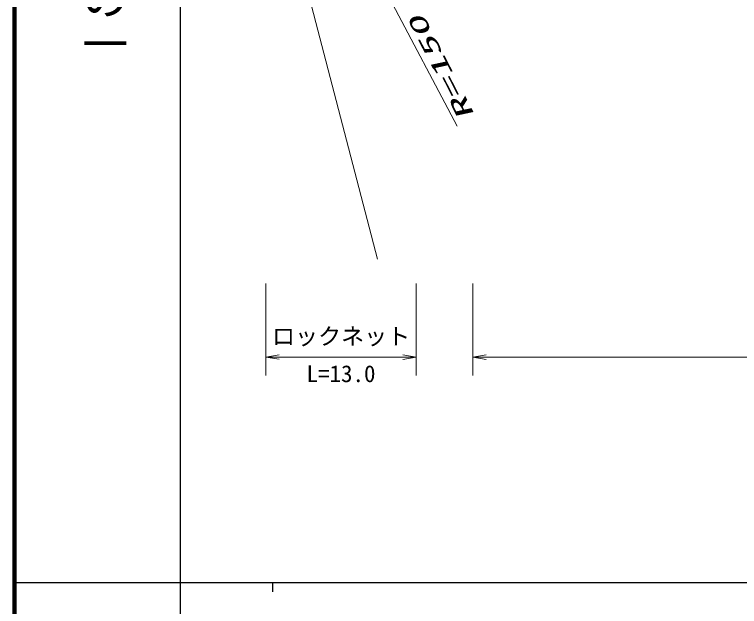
# Model space of a CAD drawing. Units: millimetres, scale not verified. Extents: x 40000 to 680000, y 20000 to 380000.
# Drawn here: x 40000 to 118694, y 202409 to 266690 of the extents above; entities that cross this region are included whole.
import ezdxf
from ezdxf.enums import TextEntityAlignment as Align

# ---------------------------------------------------------------- set-up
doc = ezdxf.new("R2010")
doc.units = ezdxf.units.MM
doc.header["$LTSCALE"] = 1000
for name, color, linetype, lineweight in [('M-BMK-SRVR', 3, 'Continuous', 13), ('M-STR-HTXT', 7, 'Continuous', 13), ('M-STR-STR3', 7, 'Continuous', 13), ('M-TTL', 2, 'Continuous', 140), ('M-TTL-BAND', 7, 'Continuous', 25)]:
    doc.layers.add(name, color=color, linetype=linetype, lineweight=lineweight)
doc.styles.add('@ＭＳ ゴシック', font='')
doc.styles.add('ＭＳ ゴシック', font='')
doc.styles.get('@ＭＳ ゴシック').set_extended_font_data('@MS Gothic')
doc.styles.get('ＭＳ ゴシック').set_extended_font_data('MS Gothic')

# ---------------------------------------------------------------- blocks, each defined once
blk = doc.blocks.new('open_arrow')
at = {"color": 0, "linetype": 'Continuous', "lineweight": -2}
blk.add_lwpolyline([(7.5, 1.25), (0, 0), (7.5, -1.25)], dxfattribs=at)

msp = doc.modelspace()

# ---------------------------------------------------------------- linework, layer by layer
at = {"layer": 'M-BMK-SRVR'}
msp.add_line((66485, 289661), (79392, 240116), dxfattribs=at)
at = {"layer": 'M-STR-HTXT'}
msp.add_line((68345, 291822), (88055, 254580), dxfattribs=at)
at = {"layer": 'M-STR-STR3'}
for p, q in [((67297, 237489), (67294, 227489)), ((83610, 237483), (83607, 227483)), ((89738, 237481), (89735, 227481)), ((83607, 229483), (67295, 229489)), ((256966, 229424), (89736, 229481))]:
    msp.add_line(p, q, dxfattribs=at)
at = {"layer": 'M-TTL'}
msp.add_line((40000, 380000), (40000, 20000), dxfattribs=at)
at = {"layer": 'M-TTL-BAND'}
for p, q in [((58000, 370000), (58000, 20000)), ((40000, 205000), (579000, 205000)), ((68000, 205000), (68000, 204000))]:
    msp.add_line(p, q, dxfattribs=at)

# ---------------------------------------------------------------- block references
at = {"layer": 'M-STR-STR3', "xscale": 193, "yscale": 193}
for p in [(67295, 229489), (89736, 229481)]:
    msp.add_blockref('open_arrow', p, dxfattribs=at)
at = {"layer": 'M-STR-STR3', "xscale": 193, "yscale": 193, "rotation": 180}
msp.add_blockref('open_arrow', (83607, 229483), dxfattribs=at)

# ---------------------------------------------------------------- texts
at = {"layer": 'M-STR-HTXT', "style": 'ＭＳ ゴシック', "oblique": 15, "width": 2}
msp.add_text('R=150', height=1833, rotation=117.123, dxfattribs=at).set_placement((90466, 256046), align=Align.BOTTOM_LEFT)
at = {"layer": 'M-STR-STR3', "style": 'ＭＳ ゴシック'}
for s, p in [('ロックネット', (67951, 230285)), ('L=13.0', (71700, 226225))]:
    msp.add_text(s, height=1833, rotation=359.98, dxfattribs=at).set_placement(p, align=Align.BOTTOM_LEFT)
at = {"layer": 'M-TTL-BAND', "style": '@ＭＳ ゴシック'}
msp.add_text('縮尺千分の一', height=3666, rotation=270, dxfattribs=at).set_placement((49777, 261030), align=Align.MIDDLE_RIGHT)

doc.saveas('drawing.dxf')
